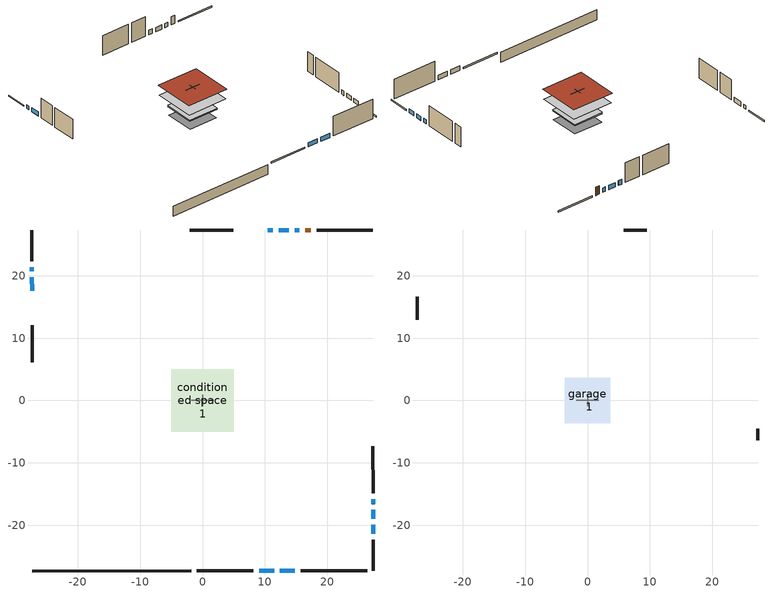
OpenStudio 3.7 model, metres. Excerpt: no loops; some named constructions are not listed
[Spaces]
conditioned space 1
 floor to garage 1 (Floor1 construction): -3.66,-3.66 -3.66,3.66 3.66,3.66 3.66,-3.66 z0.3
 floor foundation (Slab2 construction): -3.52,-3.52 -3.52,3.52 3.52,3.52 3.52,-3.52 z-2.13
 floor adiabatic (AdiabaticFloorConstruction): -4.98,-4.98 -4.98,4.98 4.98,4.98 4.98,-4.98 z2.74
 wall outside (Wall3 construction): 15.75,-27.35 26.42,-27.35 z0.3:5.18
 wall outside (Wall4 construction): -27.35,12.05 -27.35,6.12 z0.3:5.18
 wall outside (Wall7 construction): 4.91,27.35 -2.05,27.35 z0.3:5.18
 wall outside (Wall8 construction): 27.35,-14.9 27.35,-7.31 z0.3:5.18
 wall outside (RimJoist1 construction): -0.91,-27.35 8.14,-27.35 z0.3:0.61
 wall outside (RimJoist2 construction): -27.35,27.35 -27.35,22.32 z0.3:0.61
 wall outside (RimJoist3 construction): 27.35,27.35 18.3,27.35 z0.3:0.61
 wall outside (RimJoist4 construction): 27.35,-27.35 27.35,-22.32 z0.3:0.61
 wall outside (AdiabaticWallConstruction): 9.07,-27.35 11.48,-27.35 / 12.41,-27.35 14.82,-27.35 / 13.84,27.35 12.23,27.35 z0.3:1.37; -27.35,21.4 -27.35,20.71 z0.3:1.22; -27.35,19.79 -27.35,17.57 z0.3:1.31; 15.53,27.35 14.76,27.35 / 27.35,-16.6 27.35,-15.83 z0.3:1.34; 11.3,27.35 10.43,27.35 z0.3:1.49; 27.35,-19 27.35,-17.53 / 27.35,-21.4 27.35,-19.93 z0.3:1.28
 wall outside (AdiabaticWallConstruction 1): 17.37,27.35 16.46,27.35 z0.3:2.34
 wall to garage 1 (Wall5 construction): 1.83,0 -1.83,0 z0.3:5.18
 wall to garage 1 (Wall6 construction): 0,0.91 0,-0.91 z0.3:5.18
 wall foundation (FoundationWall1 construction): -27.35,-27.35 -1.84,-27.35 z-2.13:0.3
 window (WindowConstruction): 9.07,-27.35 11.48,-27.35 z0.3:1.37
 window (WindowConstruction 1): 12.41,-27.35 14.82,-27.35 z0.3:1.37
 window (WindowConstruction 2): -27.35,21.39 -27.35,20.71 z0.3:1.22
 window (WindowConstruction 3): -27.35,19.78 -27.35,17.57 z0.3:1.31
 window (WindowConstruction 4): 15.53,27.35 14.77,27.35 z0.3:1.34
 window (WindowConstruction 5): 13.84,27.35 12.23,27.35 z0.3:1.37
 window (WindowConstruction 6): 11.3,27.35 10.43,27.35 z0.3:1.49
 window (WindowConstruction 7): 27.35,-19 27.35,-17.53 z0.3:1.28
 window (WindowConstruction 8): 27.35,-16.6 27.35,-15.83 z0.3:1.34
 window (WindowConstruction 9): 27.35,-21.39 27.35,-19.93 z0.3:1.28
 door (Door): 17.37,27.35 16.46,27.35 z0.3:2.34
 ceiling adiabatic (AdiabaticFloorConstruction): 4.98,-4.98 4.98,4.98 -4.98,4.98 -4.98,-4.98 z2.74
 roof outside (Roof1 construction): -5.08,5.08 -5.08,-5.08 5.08,-5.08 5.08,5.08 z5.18
garage 1
 floor foundation (Slab1 construction): -3.66,-3.66 -3.66,3.66 3.66,3.66 3.66,-3.66 z0
 wall outside (Wall1 construction): -27.35,16.64 -27.35,12.98 z0.3:5.18
 wall outside (Wall2 construction): 9.5,27.35 5.84,27.35 z0.3:5.18
 wall outside (Wall9 construction): 27.35,-6.38 27.35,-4.55 z0.3:5.18
[Material] Roughness=Rough
Name | Thickness {m} | Conductivity {W/m-K} | Density {kg/m3} | Specific Heat {J/kg-K} | Thermal Absorptance | Solar Absorptance | Visible Absorptance
osb sheathing 0.75 in. | 0.01905 | 0.115458 | 512.64 | 1214.23 | 0.9 | 0.7 | 0.7
gypsum board | 0.0127 | 0.160291 | 801 | 837.4 | 0.9 | 0.6 | 0.6
osb sheathing 0.5 in. | 0.0127 | 0.115458 | 512.64 | 1214.23 | 0.9 | 0.7 | 0.7
wall rigid ins 1; wall rigid ins 2 | 0.051816 | 0.029427 | 32.04 | 1214.23
wall stud and cavity 2 | 0.1397 | 0.181744 | 139.0536 | 1170.24 | 0.9 | 0.7 | 0.7
floor stud and cavity | 0.1397 | 0.923637 | 92.3553 | 1139.71 | 0.9 | 0.7 | 0.7
floor covering | 0.0127 | 0.0433444 | 54.468 | 1339.84 | 0.9 | 0.6 | 0.6
[Construction]
Wall5 construction Reversed: gypsum board, wall stud and cavity 2, osb sheathing 0.5 in., wall rigid ins 1
Wall6 construction Reversed: gypsum board, wall stud and cavity 2, osb sheathing 0.5 in., wall rigid ins 2
Floor1 construction Reversed: floor covering, osb sheathing 0.75 in., floor stud and cavity
[Schedule:Ruleset]
Name | Default Day Schedule
cooling season schedule | cooling season schedule default day
natural vent schedule | natural vent schedule default day
[Schedule:Day]
cooling season schedule default day; cooling season schedule allday1; cooling season schedule allday10; natural vent schedule default day: 24, 0, 0
cooling season schedule allday4; natural vent schedule avail day: 24, 0, 1
[Schedule:Rule] Apply Monday=Yes; Apply Wednesday=Yes; Apply Friday=Yes; Date Specification Type=DateRange; Start Day=1
Name | Schedule Ruleset | Rule Order | Day Schedule | Apply Sunday | Apply Tuesday | Apply Thursday | Apply Saturday | Start Month | End Month | End Day
cooling season schedule allday ruleset1 | cooling season schedule | 2 | cooling season schedule allday1 | Yes | Yes | Yes | Yes | 1 | 3 | 31
cooling season schedule allday ruleset4 | cooling season schedule | 1 | cooling season schedule allday4 | Yes | Yes | Yes | Yes | 4 | 9 | 30
cooling season schedule allday ruleset10 | cooling season schedule | 0 | cooling season schedule allday10 | Yes | Yes | Yes | Yes | 10 | 12 | 31
natural vent schedule rule | natural vent schedule | 0 | natural vent schedule avail day |  |  |  |  | 1 | 12 | 31
